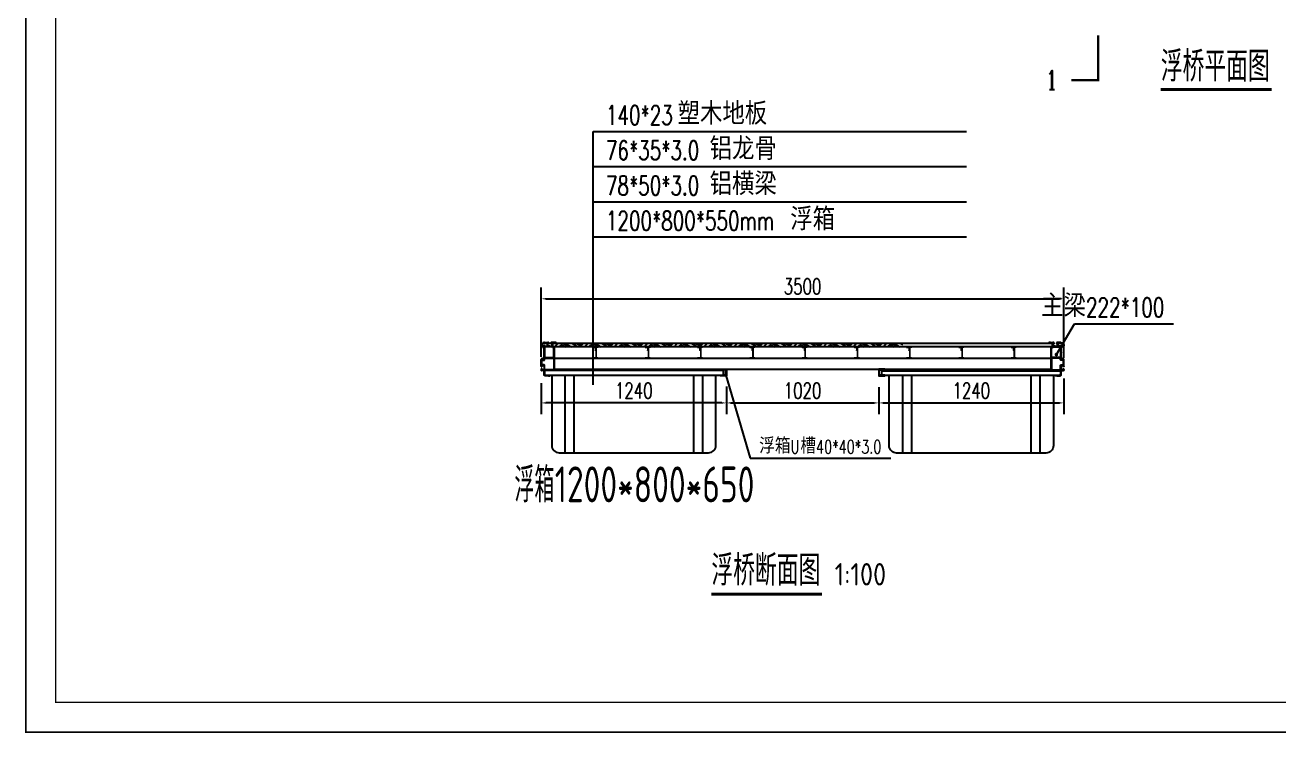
# Model space of a CAD drawing. Extents: x 8796 to 116961, y 24572 to 132726.
# Drawn here: x 102681 to 111077, y 117136 to 121873 of the extents above; entities that cross this region are included whole.
import ezdxf

# ---------------------------------------------------------------- set-up
doc = ezdxf.new("R2010")
doc.units = 0
doc.header["$LTSCALE"] = 1000
doc.header["$MEASUREMENT"] = 0
for name, color, linetype in [('DIM_LEAD', 3, 'Continuous'), ('DIM_SYMB', 3, 'Continuous'), ('PUB_TEXT', 7, 'Continuous'), ('W-STEEL_FRAME钢架', 3, 'Continuous'), ('W-WOOD_FLOOR木地板', 30, 'Continuous'), ('连接端梁', 130, 'Continuous')]:
    doc.layers.add(name, color=color, linetype=linetype)
doc.layers.add('结构', color=52, linetype='Continuous', lineweight=18)
doc.layers.add('铝龙骨', color=7, linetype='Continuous', lineweight=9)
doc.styles.add('_TCH_DIM', font='SIMPLEX.shx', dxfattribs={"bigfont": 'hztxt.shx'})
doc.styles.add('_TCH_LABEL', font='COMPLEX', dxfattribs={"bigfont": 'GBCBIG'})
doc.styles.get("Standard").update_dxf_attribs({"font": 'gbenor.shx', "bigfont": 'gbcbig.shx'})
doc.styles.add('STANDARD_T3', font='simplex.shx', dxfattribs={"width": 0.7, "bigfont": 'hztxt.shx'})
doc.dimstyles.new('W&&30', dxfattribs={"dimtxt": 105, "dimasz": 30, "dimexe": 75, "dimexo": 90, "dimgap": 30, "dimtad": 1, "dimdec": 0, "dimzin": 0, "dimdsep": 46, "dimtxsty": 'STANDARD_T3', "dimcen": 0.09, "dimclrd": 1, "dimclre": 1, "dimclrt": 7, "dimazin": 2, "dimtfac": 1, "dimtdec": 0, "dimtix": 1, "dimtmove": 2, "dimatfit": 3, "dimfxl": 0, "dimtolj": 1, "dimtzin": 0, "dimarcsym": 0})

# ---------------------------------------------------------------- blocks, each defined once
blk = doc.blocks.new('*D99')
at = {"layer": 'Defpoints', "color": 0, "transparency": 16777216}
for p in [(109637.1, 119597.2), (108397, 119540.6), (109637.1, 119344.5)]:
    blk.add_point(p, dxfattribs=at)
at = {"layer": 'W-STEEL_FRAME钢架', "color": 1, "lineweight": -2, "transparency": 16777216}
for p, q in [((109637.1, 119507.2), (109637.1, 119269.5)), ((108397, 119450.6), (108397, 119269.5)), ((108427, 119344.5), (109607.1, 119344.5))]:
    blk.add_line(p, q, dxfattribs=at)
at = {"layer": 'W-STEEL_FRAME钢架', "color": 1, "transparency": 16777216}
for points in [[(108427, 119349.5), (108427, 119339.5), (108397, 119344.5)], [(109607.1, 119349.5), (109607.1, 119339.5), (109637.1, 119344.5)]]:
    blk.add_solid(points, dxfattribs=at)
at = {"layer": 'W-STEEL_FRAME钢架', "color": 7, "transparency": 16777216, "insert": (109017.1, 119427), "char_height": 105, "attachment_point": 5, "style": 'STANDARD_T3'}
blk.add_mtext('\\A1;1240', dxfattribs=at)
blk = doc.blocks.new('*D97')
at = {"layer": 'Defpoints', "color": 0, "transparency": 16777216}
for p in [(106137.1, 119567.6), (107377.2, 119543.6), (106137.1, 119344.5)]:
    blk.add_point(p, dxfattribs=at)
at = {"layer": 'W-STEEL_FRAME钢架', "color": 1, "lineweight": -2, "transparency": 16777216}
for p, q in [((106137.1, 119477.6), (106137.1, 119269.5)), ((107377.2, 119453.6), (107377.2, 119269.5)), ((107347.2, 119344.5), (106167.1, 119344.5))]:
    blk.add_line(p, q, dxfattribs=at)
at = {"layer": 'W-STEEL_FRAME钢架', "color": 1, "transparency": 16777216}
for points in [[(106167.1, 119349.5), (106167.1, 119339.5), (106137.1, 119344.5)], [(107347.2, 119349.5), (107347.2, 119339.5), (107377.2, 119344.5)]]:
    blk.add_solid(points, dxfattribs=at)
at = {"layer": 'W-STEEL_FRAME钢架', "color": 7, "transparency": 16777216, "insert": (106757.2, 119427), "char_height": 105, "attachment_point": 5, "style": 'STANDARD_T3'}
blk.add_mtext('\\A1;1240', dxfattribs=at)
blk = doc.blocks.new('*D98')
at = {"layer": 'Defpoints', "color": 0, "transparency": 16777216}
for p in [(109637.1, 120041.2), (106137.1, 119563.5), (109637.1, 119555.3)]:
    blk.add_point(p, dxfattribs=at)
at = {"layer": 'W-STEEL_FRAME钢架', "color": 1, "lineweight": -2, "transparency": 16777216}
for p, q in [((106137.1, 119653.5), (106137.1, 120116.2)), ((109637.1, 119645.3), (109637.1, 120116.2)), ((106167.1, 120041.2), (109607.1, 120041.2))]:
    blk.add_line(p, q, dxfattribs=at)
at = {"layer": 'W-STEEL_FRAME钢架', "color": 1, "transparency": 16777216}
for points in [[(106167.1, 120046.2), (106167.1, 120036.2), (106137.1, 120041.2)], [(109607.1, 120046.2), (109607.1, 120036.2), (109637.1, 120041.2)]]:
    blk.add_solid(points, dxfattribs=at)
at = {"layer": 'W-STEEL_FRAME钢架', "color": 7, "transparency": 16777216, "insert": (107887.1, 120123.7), "char_height": 105, "attachment_point": 5, "style": 'STANDARD_T3'}
blk.add_mtext('\\A1;3500', dxfattribs=at)
blk = doc.blocks.new('*D158')
at = {"layer": 'Defpoints', "color": 0, "transparency": 16777216}
for p in [(107377.2, 119526.6), (108397, 119526.6), (108397, 119344.5)]:
    blk.add_point(p, dxfattribs=at)
at = {"layer": 'W-STEEL_FRAME钢架', "color": 1, "lineweight": -2, "transparency": 16777216}
for p, q in [((107377.2, 119436.6), (107377.2, 119269.5)), ((108397, 119436.6), (108397, 119269.5)), ((107407.2, 119344.5), (108367, 119344.5))]:
    blk.add_line(p, q, dxfattribs=at)
at = {"layer": 'W-STEEL_FRAME钢架', "color": 1, "transparency": 16777216}
for points in [[(107407.2, 119349.5), (107407.2, 119339.5), (107377.2, 119344.5)], [(108367, 119349.5), (108367, 119339.5), (108397, 119344.5)]]:
    blk.add_solid(points, dxfattribs=at)
at = {"layer": 'W-STEEL_FRAME钢架', "color": 7, "transparency": 16777216, "insert": (107887.1, 119427), "char_height": 105, "attachment_point": 5, "style": 'STANDARD_T3'}
blk.add_mtext('\\A1;1020', dxfattribs=at)
blk = doc.blocks.new('$matou$00000085')
at = {"color": 0, "lineweight": 5}
for p, q in [((-17.5, 36, 0), (-17.5, 37, 0)), ((-4.3, 33.6, 0), (-4.3, 35, 0)), ((-1.2, 13.2, 0), (-3.5, 13.2, 0))]:
    blk.add_line(p, q, dxfattribs=at)
at = {"color": 0, "lineweight": 0, "ltscale": 0.5}
blk.add_arc((-1.5, 17.2, 0), 4.07, 274.72823, 349.84724, dxfattribs=at)
at = {"layer": '结构', "color": 0, "linetype": 'ByBlock', "lineweight": 0, "ltscale": 0.5}
for p, q in [((-7.2, 38, 0), (-16.5, 38, 0)), ((-16.5, 35, 0), (-8.5, 35, 0)), ((-7.5, -34, 0), (-7.5, 34, 0)), ((-4.7, 33.3, 0), (-4.3, 33.6, 0)), ((-4.3, 33.1, 0), (-4.7, 33.3, 0)), ((-4.7, 31.5, 0), (-4.3, 31.7, 0)), ((-4.3, 31.2, 0), (-4.7, 31.5, 0)), ((-4.3, 31, 0), (-4.7, 30.8, 0)), ((-4.7, 30.8, 0), (-4.3, 30.5, 0)), ((-4.3, 29.2, 0), (-4.7, 29, 0)), ((-4.7, 29, 0), (-4.3, 28.7, 0)), ((-4.3, 27.4, 0), (-4.7, 27.2, 0)), ((-4.7, 27.2, 0), (-4.3, 26.9, 0)), ((-4.3, 25.6, 0), (-4.7, 25.4, 0)), ((-4.7, 25.4, 0), (-4.3, 25.1, 0)), ((-4.3, 23.8, 0), (-4.7, 23.6, 0)), ((-4.7, 23.6, 0), (-4.3, 23.3, 0)), ((-4.3, 22, 0), (-4.7, 21.8, 0)), ((-4.7, 21.8, 0), (-4.3, 21.5, 0)), ((-4.3, 20.2, 0), (-4.7, 20, 0)), ((-4.7, 20, 0), (-4.3, 19.7, 0)), ((-4.5, -34, 0), (-4.5, 12.2, 0)), ((-4.3, 31.7, 0), (-4.3, 33.1, 0)), ((-4.3, 31.3, 0), (-4.3, 31, 0)), ((-4.3, 30.5, 0), (-4.3, 29.2, 0)), ((-4.3, 28.7, 0), (-4.3, 27.4, 0)), ((-4.3, 26.9, 0), (-4.3, 25.6, 0)), ((-4.3, 25.1, 0), (-4.3, 23.8, 0)), ((-4.3, 23.3, 0), (-4.3, 22, 0)), ((-4.3, 21.5, 0), (-4.3, 20.2, 0)), ((-4.3, 19.7, 0), (-4.3, 19.2, 0)), ((-0.7, 33.6, 0), (-0.7, 35, 0)), ((-0.3, 33.3, 0), (-0.7, 33.6, 0)), ((-0.7, 33.1, 0), (-0.3, 33.3, 0)), ((-0.7, 31.7, 0), (-0.7, 33.1, 0)), ((-0.3, 31.5, 0), (-0.7, 31.7, 0)), ((-0.7, 31.2, 0), (-0.3, 31.5, 0)), ((-0.7, 29.9, 0), (-0.7, 31.2, 0)), ((-0.3, 29.7, 0), (-0.7, 29.9, 0)), ((-0.7, 29.4, 0), (-0.3, 29.7, 0)), ((-0.7, 28.1, 0), (-0.7, 29.4, 0)), ((-0.3, 27.9, 0), (-0.7, 28.1, 0)), ((-0.7, 27.6, 0), (-0.3, 27.9, 0)), ((-0.7, 26.3, 0), (-0.7, 27.6, 0)), ((-0.3, 26.1, 0), (-0.7, 26.3, 0)), ((-0.7, 25.8, 0), (-0.3, 26.1, 0)), ((-0.7, 24.5, 0), (-0.7, 25.8, 0)), ((-0.3, 24.3, 0), (-0.7, 24.5, 0)), ((-0.7, 24, 0), (-0.3, 24.3, 0)), ((-0.7, 22.7, 0), (-0.7, 24, 0)), ((-0.3, 22.5, 0), (-0.7, 22.7, 0)), ((-0.7, 22.2, 0), (-0.3, 22.5, 0)), ((-0.7, 22.2, 0), (-0.7, 22.2, 0)), ((-0.7, 21, 0), (-0.7, 22.2, 0)), ((-0.3, 20.7, 0), (-0.7, 21, 0)), ((-0.7, 20.5, 0), (-0.3, 20.7, 0)), ((-0.7, 19.2, 0), (-0.7, 20.5, 0)), ((2.2, 38, 0), (16.5, 38, 0)), ((2.5, 34, 0), (2.5, 16.5, 0)), ((16.5, 35, 0), (3.5, 35, 0)), ((17.5, 37, 0), (17.5, 36, 0)), ((-17.5, -37.5, 0), (-17.5, -35.5, 0)), ((-17, -35, 0), (-8.5, -35, 0)), ((17, -38, 0), (-17, -38, 0)), ((-3.5, -35, 0), (17, -35, 0)), ((17.5, -35.5, 0), (17.5, -37.5, 0))]:
    blk.add_line(p, q, dxfattribs=at)
for centre, radius, start, end in [((-16.5, 37, 0), 1, 90, 180), ((-16.5, 36, 0), 1, 180, 270), ((-8.5, 34, 0), 1, 0, 90), ((-7.2, 35, 0), 3, 0, 90.00167), ((-3.5, 12.2, 0), 1, 90, 180), ((-2.5, 19.2, 0), 1.75, 180, 0), ((2.2, 35, 0), 3, 89.99833, 180), ((3.5, 34, 0), 1, 90, 180), ((16.5, 37, 0), 1, 0, 90), ((16.5, 36, 0), 1, 270, 360), ((-17, -35.5, 0), 0.5, 90, 180), ((-17, -37.5, 0), 0.5, 180, 270), ((-8.5, -34, 0), 1, 270, 0), ((-3.5, -34, 0), 1, 180, 270), ((17, -35.5, 0), 0.5, 0, 90), ((17, -37.5, 0), 0.5, 270, 0)]:
    blk.add_arc(centre, radius, start, end, dxfattribs=at)
blk = doc.blocks.new('*U76')
at = {"layer": '铝龙骨', "yscale": -1, "rotation": 180}
blk.add_blockref('$matou$00000085', (0, 0, 0), dxfattribs=at)
blk = doc.blocks.new('*U77')
at = {"color": 0, "linetype": 'ByBlock', "lineweight": -2, "transparency": 16777216}
for p in [(-2800, 0), (-2450, 0), (-2100, 0), (-1750, 0), (-1400, 0), (-1050, 0), (-700, 0), (-350, 0), (0, 0)]:
    blk.add_blockref('*U76', p, dxfattribs=at)
blk = doc.blocks.new('0102')
at = {"color": 5, "lineweight": -3}
for p, q in [((-1521474.8, 1202748.6), (-1521474.8, 1203268.6)), ((-1521414.8, 1202748.6), (-1521414.8, 1203268.6)), ((-1520614.8, 1203268.6), (-1520614.8, 1202748.6)), ((-1520554.8, 1203268.6), (-1520554.8, 1202748.6))]:
    blk.add_line(p, q, dxfattribs=at)
at = {"color": 5}
blk.add_lwpolyline([(-1521614.8, 1203298.6), (-1521614.8, 1203268.6), (-1521564.8, 1203268.6), (-1520464.8, 1203268.5), (-1520414.8, 1203268.6), (-1520414.8, 1203298.6)], close=True, dxfattribs=at)
at = {"color": 5, "lineweight": -3}
blk.add_lwpolyline([(-1521564.8, 1203268.6), (-1521564.8, 1202798.6, 0.414214), (-1521514.8, 1202748.6), (-1520514.8, 1202748.6, 0.414214), (-1520464.8, 1202798.6), (-1520464.8, 1203268.6)], format="xyb", dxfattribs=at)

msp = doc.modelspace()

# ---------------------------------------------------------------- hatches: boundary and pattern name
at = {"layer": 'W-WOOD_FLOOR木地板'}
h = msp.add_hatch(dxfattribs=at)
h.set_pattern_fill('木纹01', color=256, scale=50)
h.set_pattern_definition([(360, (-243002.75, 294580.44), (200, 200), [10, -190]), (360, (-243142.75, 294600.44), (200, 200), [20, -180]), (360, (-243012.75, 294610.44), (200, 200), [10, -190]), (360, (-243132.75, 294630.44), (200, 200), [10, -190]), (360, (-243012.75, 294640.44), (200, 200), [10, -190]), (360, (-243122.75, 294650.44), (200, 200), [10, -190]), (360, (-243012.75, 294660.44), (200, 200), [10, -190]), (360, (-243122.75, 294680.44), (200, 200), [10, -110, 10, -70]), (360, (-243122.75, 294700.44), (200, 200), [20, -100, 10, -70]), (360, (-243132.75, 294730.44), (200, 200), [10, -30, 10, -80, 10, -60]), (360, (-243142.75, 294750.44), (200, 200), [10, -40, 20, -130]), (360, (-243012.75, 294760.44), (200, 200), [10, -190]), (360, (-243142.75, 294770.44), (200, 200), [10, -50, 10, -130]), (45, (-243162.75, 294580.44), (5e-14, 200), [28.2842, -254.55851]), (45, (-242992.75, 294580.44), (5e-14, 200), [56.56854, -226.27417]), (45, (-242992.75, 294680.44), (5e-14, 200), [14.142, -268.70071]), (45, (-243162.75, 294700.44), (5e-14, 200), [42.4264, -240.41631]), (45, (-242992.75, 294700.44), (5e-14, 200), [70.71068, -212.13203]), (45, (-242992.75, 294730.44), (5e-14, 200), [42.4264, -240.41631]), (315, (-243032.75, 294750.44), (200, -9e-14), [14.142, -268.70071]), (315, (-243102.75, 294590.44), (200, -9e-14), [28.2842, -254.55851]), (315, (-243092.75, 294670.44), (200, -9e-14), [28.2842, -254.55851]), (315, (-243032.75, 294630.44), (200, -9e-14), [28.2842, -254.55851]), (315, (-243042.75, 294710.44), (200, -9e-14), [28.2842, -254.55851]), (315, (-243032.75, 294730.44), (200, -9e-14), [42.4264, -240.41631]), (315, (-243082.75, 294610.44), (200, -9e-14), [42.4264, -240.41631]), (315, (-243052.75, 294620.44), (200, -9e-14), [42.4264, -240.41631]), (315, (-243082.75, 294690.44), (200, -9e-14), [42.4264, -240.41631]), (315, (-243062.75, 294700.44), (200, -9e-14), [42.4264, -240.41631]), (26.56505, (-243152.75, 294620.44), (200, 8e-08), [22.36068, -424.85292]), (26.56505, (-243002.75, 294610.44), (200, 8e-08), [89.44272, -357.77088]), (26.56505, (-243002.75, 294640.44), (200, 8e-08), [89.44272, -357.77088]), (26.56505, (-243002.75, 294660.44), (200, 8e-08), [89.4428, -134, 44.722, -179.048795]), (26.56505, (-242982.75, 294690.44), (200, 8e-08), [22.36068, -424.85292]), (26.56505, (-243162.75, 294760.44), (200, 8e-08), [22.36068, -424.85292]), (26.56505, (-243002.75, 294760.44), (200, 8e-08), [44.72136, -402.49224]), (333.43495, (-243052.75, 294580.44), (200, -8e-08), [44.72136, -402.49224]), (333.43495, (-243122.75, 294630.44), (200, -8e-08), [44.72136, -402.49224]), (333.43495, (-243122.75, 294600.44), (200, -8e-08), [22.36068, -424.85224]), (333.43495, (-243112.75, 294650.44), (200, -8e-08), [67.08204, -380.13156]), (333.43495, (-243072.75, 294650.44), (200, -8e-08), [44.72136, -402.49224]), (333.43495, (-243052.75, 294660.44), (200, -8e-08), [44.72136, -402.49224]), (333.43495, (-243112.75, 294680.44), (200, -8e-08), [22.36068, -424.85224]), (333.43495, (-243102.75, 294700.44), (200, -8e-08), [22.36068, -424.85224]), (333.43495, (-243022.75, 294740.44), (200, -8e-08), [22.36068, -424.85224]), (333.43495, (-243032.75, 294670.44), (200, -8e-08), [22.36068, -424.85224]), (333.43495, (-243122.75, 294730.44), (200, -8e-08), [67.08204, -380.13156]), (333.43495, (-243132.75, 294750.44), (200, -8e-08), [44.72136, -402.49224]), (333.43495, (-243022.75, 294690.44), (200, -8e-08), [22.36, -201.24, 22.36, -201.253595]), (333.43495, (-243082.75, 294730.44), (200, -8e-08), [44.72136, -402.49224]), (333.43495, (-243072.75, 294750.44), (200, -8e-08), [44.72136, -402.49224]), (333.43495, (-243132.75, 294770.44), (200, -8e-08), [44.72136, -402.49224]), (333.43495, (-243072.75, 294770.44), (200, -8e-08), [44.72136, -402.49224])])
h.paths.add_polyline_path([(106214.39, 119743.71), (106214.39, 119719.71), (108558.04, 119719.71), (108558.04, 119743.71)])

# ---------------------------------------------------------------- linework, layer by layer
at = {"color": 3, "lineweight": -3}
for p, q in [((106156.21, 119681.14), (106156.21, 119724.22)), ((106161.73, 119723.24), (106174.28, 119723.22)), ((106172.72, 119747.79), (106173.02, 119748.26)), ((106174.14, 119748.26), (106174.44, 119747.79)), ((106174.73, 119747.79), (106175.03, 119748.26)), ((106176.74, 119747.79), (106177.04, 119748.26)), ((106177.18, 119748.32), (106182.31, 119748.32)), ((106177.18, 119748.32), (106179.01, 119748.32)), ((106187.83, 119745.81), (106187.83, 119741.49)), ((106201.89, 119741.49), (106201.89, 119745.81)), ((106207.41, 119748.32), (106212.54, 119748.32)), ((106221.02, 119747.79), (106220.72, 119748.26)), ((106223.03, 119747.79), (106222.72, 119748.26)), ((106223.61, 119748.26), (106223.31, 119747.79)), ((106224.48, 119718.7), (106224.48, 119681.14)), ((106225.03, 119747.79), (106224.73, 119748.26)), ((106227.77, 119748.32), (106230.14, 119748.32)), ((109546.5, 119748.32), (109544.13, 119748.32)), ((109549.24, 119747.79), (109549.54, 119748.26)), ((109549.79, 119718.7), (109549.79, 119681.14)), ((109550.66, 119748.26), (109550.96, 119747.79)), ((109551.24, 119747.79), (109551.55, 119748.26)), ((109553.25, 119747.79), (109553.55, 119748.26)), ((109566.86, 119748.32), (109561.73, 119748.32)), ((109572.38, 119741.49), (109572.38, 119745.81)), ((109586.44, 119745.81), (109586.44, 119741.49)), ((109597.09, 119748.32), (109591.96, 119748.32)), ((109597.09, 119748.32), (109595.26, 119748.32)), ((109597.53, 119747.79), (109597.23, 119748.26)), ((109599.54, 119747.79), (109599.24, 119748.26)), ((109600.13, 119748.26), (109599.82, 119747.79)), ((109612.54, 119723.24), (109599.99, 119723.22)), ((109601.55, 119747.79), (109601.25, 119748.26)), ((109618.06, 119681.14), (109618.06, 119724.22)), ((106137.13, 119615.63), (106137.13, 119634.46)), ((109637.13, 119615.63), (109637.13, 119634.46)), ((106224.48, 119614.46), (106224.48, 119565.1)), ((109549.79, 119614.46), (109549.79, 119565.1))]:
    msp.add_line(p, q, dxfattribs=at)
at = {"color": 0}
msp.add_line((106187.83, 119743.65), (106201.89, 119743.65), dxfattribs=at)
at = {"color": 1, "lineweight": -3}
for p, q in [((106224.48, 119643.1), (109549.79, 119643.1)), ((106224.48, 119569.59), (109549.79, 119569.59))]:
    msp.add_line(p, q, dxfattribs=at)
at = {"color": 3, "lineweight": -3}
for points in [[(106157.21, 119748.32, 0.4142136), (106137.13, 119728.24), (106137.13, 119726.64)], [(106141.18, 119729.29), (106141.18, 119729.29), (106157.72, 119729.29, -0.4142136), (106159.72, 119727.28), (106159.72, 119725.24, 0.4139088), (106161.73, 119723.24)], [(106154.2, 119726.23), (106147.28, 119726.23, 0.3624885), (106146.29, 119725.41), (106144.95, 119718.02)], [(106157.21, 119744.3), (106157.21, 119744.3), (106173.28, 119744.3, -0.4142136), (106176.29, 119741.29), (106176.29, 119725.23, -0.4145184), (106174.28, 119723.22)], [(106161.95, 119748.32, -0.1989124), (106162.1, 119748.26), (106162.4, 119747.79)], [(106162.68, 119747.79), (106162.98, 119748.26, -0.1989124), (106163.12, 119748.32), (106163.96, 119748.32, -0.1989124), (106164.1, 119748.26), (106164.41, 119747.79)], [(106164.69, 119747.79), (106164.99, 119748.26, -0.1989124), (106165.13, 119748.32), (106165.97, 119748.32, -0.1989124), (106166.11, 119748.26), (106166.41, 119747.79)], [(106166.7, 119747.79), (106167, 119748.26, -0.1989124), (106167.14, 119748.32), (106167.98, 119748.32, -0.1989124), (106168.12, 119748.26), (106168.42, 119747.79)], [(106168.71, 119747.79), (106169.01, 119748.26, -0.1989124), (106169.15, 119748.32), (106169.99, 119748.32, -0.1989124), (106170.13, 119748.26), (106170.43, 119747.79)], [(106170.71, 119747.79), (106171.01, 119748.26, -0.1989124), (106171.16, 119748.32), (106171.99, 119748.32, -0.1989124), (106172.14, 119748.26), (106172.44, 119747.79)], [(106173.02, 119748.26, -0.1989124), (106173.16, 119748.32), (106174, 119748.32)], [(106175.17, 119748.32), (106176.01, 119748.32, -0.1989124), (106176.15, 119748.26), (106176.45, 119747.79)], [(106194.28, 119723.22), (106180.81, 119723.22, -0.4142136), (106179.8, 119724.22), (106179.8, 119740.29, -0.4142136), (106180.81, 119741.29), (106187.63, 119741.29)], [(106195.45, 119723.22, 0.1989124), (106195.3, 119723.16), (106195, 119722.86, -0.4142136), (106194.72, 119722.86), (106194.42, 119723.16, 0.1989124), (106194.28, 119723.22)], [(106195.45, 119723.22), (106208.92, 119723.22, 0.4142136), (106209.92, 119724.22), (106209.92, 119740.29, 0.4142136), (106208.92, 119741.29), (106202.09, 119741.29)], [(106212.99, 119747.79), (106212.68, 119748.26, 0.1989124), (106212.54, 119748.32), (106210.71, 119748.32)], [(106214.99, 119747.79), (106214.69, 119748.26, 0.1989124), (106214.55, 119748.32), (106213.71, 119748.32, 0.1989124), (106213.57, 119748.26), (106213.27, 119747.79)], [(106224.48, 119718.7, 0.4142136), (106223.47, 119719.71), (106214.44, 119719.71, -0.4142136), (106213.43, 119720.71), (106213.43, 119744.3, -0.4142136), (106214.44, 119745.31)], [(106237.53, 119745.81), (106237.53, 119745.51, -0.4142136), (106237.33, 119745.31), (106214.44, 119745.31)], [(106217, 119747.79), (106216.7, 119748.26, 0.1989124), (106216.56, 119748.32), (106215.72, 119748.32, 0.1989124), (106215.58, 119748.26), (106215.28, 119747.79)], [(106219.01, 119747.79), (106218.71, 119748.26, 0.1989124), (106218.57, 119748.32), (106217.73, 119748.32, 0.1989124), (106217.59, 119748.26), (106217.29, 119747.79)], [(106220.57, 119748.32), (106219.74, 119748.32, 0.1989124), (106219.59, 119748.26), (106219.29, 119747.79)], [(106222.58, 119748.32), (106221.74, 119748.32, 0.1989124), (106221.6, 119748.26), (106221.3, 119747.79)], [(106224.59, 119748.32), (106223.75, 119748.32, 0.1989124), (106223.61, 119748.26)], [(106227.04, 119747.79), (106226.74, 119748.26, 0.1989124), (106226.6, 119748.32), (106225.76, 119748.32, 0.1989124), (106225.62, 119748.26), (106225.32, 119747.79)], [(106227.77, 119748.32, 0.1989124), (106227.63, 119748.26), (106227.32, 119747.79)], [(109536.74, 119745.81), (109536.74, 119745.51, 0.4142136), (109536.94, 119745.31), (109559.83, 119745.31)], [(109546.5, 119748.32, -0.1989124), (109546.64, 119748.26), (109546.94, 119747.79)], [(109547.23, 119747.79), (109547.53, 119748.26, -0.1989124), (109547.67, 119748.32), (109548.51, 119748.32, -0.1989124), (109548.65, 119748.26), (109548.95, 119747.79)], [(109549.68, 119748.32), (109550.52, 119748.32, -0.1989124), (109550.66, 119748.26)], [(109549.79, 119718.7, -0.4142136), (109550.8, 119719.71), (109559.83, 119719.71, 0.4142136), (109560.84, 119720.71), (109560.84, 119744.3, 0.4142136), (109559.83, 119745.31)], [(109551.69, 119748.32), (109552.53, 119748.32, -0.1989124), (109552.67, 119748.26), (109552.97, 119747.79)], [(109553.7, 119748.32), (109554.53, 119748.32, -0.1989124), (109554.68, 119748.26), (109554.98, 119747.79)], [(109555.26, 119747.79), (109555.56, 119748.26, -0.1989124), (109555.7, 119748.32), (109556.54, 119748.32, -0.1989124), (109556.68, 119748.26), (109556.98, 119747.79)], [(109557.27, 119747.79), (109557.57, 119748.26, -0.1989124), (109557.71, 119748.32), (109558.55, 119748.32, -0.1989124), (109558.69, 119748.26), (109558.99, 119747.79)], [(109559.28, 119747.79), (109559.58, 119748.26, -0.1989124), (109559.72, 119748.32), (109560.56, 119748.32, -0.1989124), (109560.7, 119748.26), (109561, 119747.79)], [(109561.28, 119747.79), (109561.58, 119748.26, -0.1989124), (109561.73, 119748.32), (109563.56, 119748.32)], [(109578.82, 119723.22), (109565.35, 119723.22, -0.4142136), (109564.35, 119724.22), (109564.35, 119740.29, -0.4142136), (109565.35, 119741.29), (109572.18, 119741.29)], [(109578.82, 119723.22, -0.1989124), (109578.97, 119723.16), (109579.27, 119722.86, 0.4142136), (109579.55, 119722.86), (109579.85, 119723.16, -0.1989124), (109579.99, 119723.22)], [(109579.99, 119723.22), (109593.46, 119723.22, 0.4142136), (109594.47, 119724.22), (109594.47, 119740.29, 0.4142136), (109593.46, 119741.29), (109586.64, 119741.29)], [(109599.1, 119748.32), (109598.26, 119748.32, 0.1989124), (109598.12, 119748.26), (109597.82, 119747.79)], [(109617.06, 119744.3), (109617.06, 119744.3), (109600.99, 119744.3, 0.4142136), (109597.98, 119741.29), (109597.98, 119725.23, 0.4145184), (109599.99, 119723.22)], [(109601.25, 119748.26, 0.1989124), (109601.11, 119748.32), (109600.27, 119748.32)], [(109603.56, 119747.79), (109603.26, 119748.26, 0.1989124), (109603.11, 119748.32), (109602.28, 119748.32, 0.1989124), (109602.13, 119748.26), (109601.83, 119747.79)], [(109605.56, 119747.79), (109605.26, 119748.26, 0.1989124), (109605.12, 119748.32), (109604.28, 119748.32, 0.1989124), (109604.14, 119748.26), (109603.84, 119747.79)], [(109607.57, 119747.79), (109607.27, 119748.26, 0.1989124), (109607.13, 119748.32), (109606.29, 119748.32, 0.1989124), (109606.15, 119748.26), (109605.85, 119747.79)], [(109609.58, 119747.79), (109609.28, 119748.26, 0.1989124), (109609.14, 119748.32), (109608.3, 119748.32, 0.1989124), (109608.16, 119748.26), (109607.86, 119747.79)], [(109611.59, 119747.79), (109611.29, 119748.26, 0.1989124), (109611.14, 119748.32), (109610.31, 119748.32, 0.1989124), (109610.17, 119748.26), (109609.86, 119747.79)], [(109612.32, 119748.32, 0.1989124), (109612.17, 119748.26), (109611.87, 119747.79)], [(109633.08, 119729.29), (109633.08, 119729.29), (109616.55, 119729.29, 0.4142136), (109614.55, 119727.28), (109614.55, 119725.24, -0.4139088), (109612.54, 119723.24)], [(109617.06, 119748.32, -0.4142136), (109637.13, 119728.24), (109637.13, 119726.64)], [(109620.07, 119726.23), (109626.99, 119726.23, -0.3624885), (109627.98, 119725.41), (109629.32, 119718.02)], [(106143.78, 119643.91, -0.4035353), (106144.95, 119643.08), (106146.29, 119635.7, 0.3624885), (106147.28, 119634.87), (106154.2, 119634.87, 0.4142136), (106156.21, 119636.88), (106156.21, 119679.97)], [(106156.21, 119681.14, 0.1989124), (106156.27, 119681), (106156.57, 119680.69, -0.4142136), (106156.57, 119680.41), (106156.27, 119680.11, 0.1989124), (106156.21, 119679.97)], [(106224.48, 119643.1), (106224.48, 119565.1, 2.4142136), (106224.98, 119564.6), (106236.52, 119564.6, -0.4142136), (106237.53, 119563.59), (106237.53, 119562.59, -0.4142136), (106236.52, 119561.59)], [(106224.42, 119681), (106224.12, 119680.69, 0.4142136), (106224.12, 119680.41), (106224.42, 119680.11, -0.1989124), (106224.48, 119679.97), (106224.48, 119679.97), (106224.48, 119615.63)], [(109549.79, 119643.1), (109549.79, 119565.1, -2.4142136), (109549.29, 119564.6), (109537.74, 119564.6, 0.4142136), (109536.74, 119563.59), (109536.74, 119562.59, 0.4142136), (109537.74, 119561.59)], [(109549.85, 119681), (109550.15, 119680.69, -0.4142136), (109550.15, 119680.41), (109549.85, 119680.11, 0.1989124), (109549.79, 119679.97), (109549.79, 119679.97), (109549.79, 119615.63)], [(109618.06, 119681.14, -0.1989124), (109618, 119681), (109617.7, 119680.69, 0.4142136), (109617.7, 119680.41), (109618, 119680.11, -0.1989124), (109618.06, 119679.97)], [(109630.49, 119643.91, 0.4035353), (109629.32, 119643.08), (109627.98, 119635.7, -0.3624885), (109626.99, 119634.87), (109620.07, 119634.87, -0.4142136), (109618.06, 119636.88), (109618.06, 119679.97)], [(106137.13, 119615.63, 0.1989124), (106137.19, 119615.49), (106137.49, 119615.19, -0.4142136), (106137.49, 119614.9), (106137.19, 119614.6, 0.1989124), (106137.13, 119614.46)], [(106137.13, 119589.7, 0.4142136), (106139.64, 119587.19), (106140.95, 119587.19, 0.4142136), (106141.15, 119587.39)], [(106137.13, 119567.61), (106137.13, 119563.59, 0.4142136), (106139.14, 119561.59)], [(106168.25, 119525.44, -0.4142136), (106156.21, 119537.49), (106156.21, 119559.58, 0.4142136), (106154.2, 119561.59), (106139.14, 119561.59)], [(106141.15, 119572.93, 0.4142136), (106140.95, 119573.13), (106139.64, 119573.13)], [(106141.15, 119587.39), (106141.15, 119594.21, -0.4142136), (106142.15, 119595.22), (106155.2, 119595.22, -0.4142136), (106156.21, 119594.21), (106156.21, 119580.74, 0.1989124), (106156.26, 119580.6), (106156.57, 119580.3, -0.4142136), (106156.57, 119580.02), (106156.26, 119579.72, 0.1989124), (106156.21, 119579.57), (106156.21, 119566.1, -0.4142136), (106155.2, 119565.1), (106142.15, 119565.1, -0.4142136), (106141.15, 119566.1), (106141.15, 119572.93)], [(106236.52, 119561.59), (106161.23, 119561.59, 0.4142136), (106159.22, 119559.58), (106159.22, 119537.49, 0.4142136), (106168.25, 119528.46)], [(106224.42, 119615.49), (106224.12, 119615.19, 0.4142136), (106224.12, 119614.9), (106224.42, 119614.6)], [(109537.74, 119561.59), (109613.04, 119561.59, -0.4142136), (109615.05, 119559.58), (109615.05, 119537.49, -0.4142136), (109606.02, 119528.46)], [(109549.85, 119615.49), (109550.15, 119615.19, -0.4142136), (109550.15, 119614.9), (109549.85, 119614.6)], [(109606.02, 119525.44, 0.4142136), (109618.06, 119537.49), (109618.06, 119559.58, -0.4142136), (109620.07, 119561.59), (109635.13, 119561.59)], [(109633.12, 119587.39), (109633.12, 119594.21, 0.4142136), (109632.12, 119595.22), (109619.07, 119595.22, 0.4142136), (109618.06, 119594.21), (109618.06, 119580.74, -0.1989124), (109618.01, 119580.6), (109617.7, 119580.3, 0.4142136), (109617.7, 119580.02), (109618.01, 119579.72, -0.1989124), (109618.06, 119579.57), (109618.06, 119566.1, 0.4142136), (109619.07, 119565.1), (109632.12, 119565.1, 0.4142136), (109633.12, 119566.1), (109633.12, 119572.93)], [(109637.13, 119589.7, -0.4142136), (109634.62, 119587.19), (109633.32, 119587.19, -0.4142136), (109633.12, 119587.39)], [(109633.12, 119572.93, -0.4142136), (109633.32, 119573.13), (109634.62, 119573.13)], [(109637.13, 119567.61), (109637.13, 119563.59, -0.4142136), (109635.13, 119561.59)], [(109637.13, 119615.63, -0.1989124), (109637.08, 119615.49), (109636.77, 119615.19, 0.4142136), (109636.77, 119614.9), (109637.08, 119614.6, -0.1989124), (109637.13, 119614.46)], [(106184.87, 119525.5), (106185.18, 119525.8, -0.4142136), (106185.46, 119525.8), (106185.76, 119525.5, 0.1989124), (106185.9, 119525.44), (106194.36, 119525.44, 0.4142136), (106195.36, 119526.45), (106195.36, 119527.45, 0.4142136), (106194.36, 119528.46), (106168.25, 119528.46)], [(106184.87, 119525.5, -0.1989124), (106184.73, 119525.44), (106168.25, 119525.44)], [(109589.4, 119525.5), (109589.09, 119525.8, 0.4142136), (109588.81, 119525.8), (109588.51, 119525.5, -0.1989124), (109588.37, 119525.44), (109579.91, 119525.44, -0.4142136), (109578.91, 119526.45), (109578.91, 119527.45, -0.4142136), (109579.91, 119528.46), (109606.02, 119528.46)], [(109589.4, 119525.5, 0.1989124), (109589.54, 119525.44), (109606.02, 119525.44)]]:
    msp.add_lwpolyline(points, format="xyb", dxfattribs=at)
for points in [[(106157.21, 119748.32), (106161.95, 119748.32), (106159.58, 119748.32)], [(109617.06, 119748.32), (109612.32, 119748.32), (109614.69, 119748.32)], [(106137.13, 119589.7), (106137.13, 119600.15), (106137.13, 119614.46)], [(109637.13, 119589.7), (109637.13, 119600.15), (109637.13, 119614.46)]]:
    msp.add_lwpolyline(points, dxfattribs=at)
for points in [[(106212.93, 119716.19, -0.356394), (106209.98, 119718.6, 0.356394), (106208.01, 119720.21), (106162.73, 119720.21, 0.4142136), (106159.72, 119717.2), (106159.72, 119649.93, 0.4142136), (106161.73, 119647.92), (106217.95, 119647.92, 0.4142136), (106220.96, 119650.94), (106220.96, 119713.18, 0.4142136), (106217.95, 119716.19)], [(109561.34, 119716.19, 0.356394), (109564.29, 119718.6, -0.356394), (109566.26, 119720.21), (109611.53, 119720.21, -0.4142136), (109614.55, 119717.2), (109614.55, 119649.93, -0.4142136), (109612.54, 119647.92), (109556.32, 119647.92, -0.4142136), (109553.31, 119650.94), (109553.31, 119713.18, -0.4142136), (109556.32, 119716.19)], [(106220.96, 119568.11, -0.4142136), (106217.95, 119565.1), (106162.73, 119565.1, -0.4142136), (106159.72, 119568.11), (106159.72, 119595.72, 0.4142136), (106156.71, 119598.73), (106143.66, 119598.73, -0.4142136), (106140.65, 119601.74), (106140.65, 119627.34, -0.4142136), (106143.66, 119630.35), (106156.71, 119630.35, 0.4142136), (106159.72, 119633.37), (106159.72, 119642.9, -0.4142136), (106161.73, 119644.91), (106217.95, 119644.91, -0.4142136), (106220.96, 119641.9)], [(109553.31, 119568.11, 0.4142136), (109556.32, 119565.1), (109611.54, 119565.1, 0.4142136), (109614.55, 119568.11), (109614.55, 119595.72, -0.4142136), (109617.56, 119598.73), (109630.61, 119598.73, 0.4142136), (109633.62, 119601.74), (109633.62, 119627.34, 0.4142136), (109630.61, 119630.35), (109617.56, 119630.35, -0.4142136), (109614.55, 119633.37), (109614.55, 119642.9, 0.4142136), (109612.54, 119644.91), (109556.32, 119644.91, 0.4142136), (109553.31, 119641.9)]]:
    msp.add_lwpolyline(points, format="xyb", close=True, dxfattribs=at)
at = {"color": 4}
for points in [[(107377.21, 119569.59), (107377.21, 119526.59), (107337.21, 119526.59), (107337.21, 119530.59), (107373.21, 119530.59), (107373.21, 119565.59), (107337.21, 119565.59), (107337.21, 119569.59)], [(108397.04, 119569.59), (108397.04, 119526.59), (108437.04, 119526.59), (108437.04, 119530.59), (108401.04, 119530.59), (108401.04, 119565.59), (108437.04, 119565.59), (108437.04, 119569.59)]]:
    msp.add_lwpolyline(points, close=True, dxfattribs=at)
at = {"color": 3, "lineweight": -3}
for centre, radius, start, end in [((106147.02, 119726.59), 9.88, 179.709357, 251.986104), ((106157.16, 119728.29), 16.01, 89.816569, 176.447209), ((106154.2, 119724.22), 2.01, 0, 90), ((106162.54, 119747.94), 0.201, 225, 315), ((106164.55, 119747.94), 0.201, 225, 315), ((106166.56, 119747.94), 0.201, 225, 315), ((106168.56, 119747.94), 0.201, 225, 315), ((106170.57, 119747.94), 0.201, 225, 315), ((106172.58, 119747.94), 0.201, 225, 315), ((106174, 119748.12), 0.201, 45.000001, 90), ((106174.59, 119747.94), 0.201, 225, 315), ((106175.17, 119748.12), 0.201, 90, 134.999998), ((106176.59, 119747.94), 0.201, 225, 315), ((106177.18, 119748.12), 0.201, 90, 134.999998), ((106182.64, 119741.7), 6.62, 38.304663, 92.807428), ((106187.63, 119741.49), 0.201, 270, 0.274109), ((106207.09, 119741.7), 6.62, 87.192572, 141.695337), ((106202.09, 119741.49), 0.201, 180, 270), ((106213.13, 119747.94), 0.201, 225, 315), ((106215.14, 119747.94), 0.201, 225, 315), ((106217.14, 119747.94), 0.201, 225, 315), ((106219.15, 119747.94), 0.201, 225, 315), ((106220.57, 119748.12), 0.201, 45.000002, 90), ((106221.16, 119747.94), 0.201, 225, 315), ((106222.58, 119748.12), 0.201, 45.000002, 90), ((106223.17, 119747.94), 0.201, 225, 315), ((106224.59, 119748.12), 0.201, 45.000002, 90), ((106225.17, 119747.94), 0.201, 225, 315), ((106227.18, 119747.94), 0.201, 225, 315), ((106229.57, 119734.51), 13.82, 54.839429, 92.381491), ((109544.7, 119734.51), 13.82, 87.618509, 125.160571), ((109547.09, 119747.94), 0.201, 225, 315), ((109549.09, 119747.94), 0.201, 225, 315), ((109549.68, 119748.12), 0.201, 90, 134.999998), ((109551.1, 119747.94), 0.201, 225, 315), ((109551.69, 119748.12), 0.201, 90, 134.999998), ((109553.11, 119747.94), 0.201, 225, 315), ((109553.7, 119748.12), 0.201, 90, 134.999998), ((109555.12, 119747.94), 0.201, 225, 315), ((109557.13, 119747.94), 0.201, 225, 315), ((109559.13, 119747.94), 0.201, 225, 315), ((109561.14, 119747.94), 0.201, 225, 315), ((109567.18, 119741.7), 6.62, 38.304663, 92.807428), ((109572.18, 119741.49), 0.201, 270, 360), ((109591.63, 119741.7), 6.62, 87.192572, 141.695337), ((109586.64, 119741.49), 0.201, 179.725891, 270), ((109597.09, 119748.12), 0.201, 45.000002, 90), ((109597.67, 119747.94), 0.201, 225, 315), ((109599.1, 119748.12), 0.201, 45.000002, 90), ((109599.68, 119747.94), 0.201, 225, 315), ((109600.27, 119748.12), 0.201, 90, 134.999999), ((109601.69, 119747.94), 0.201, 225, 315), ((109603.7, 119747.94), 0.201, 225, 315), ((109605.71, 119747.94), 0.201, 225, 315), ((109607.71, 119747.94), 0.201, 225, 315), ((109609.72, 119747.94), 0.201, 225, 315), ((109611.73, 119747.94), 0.201, 225, 315), ((109617.11, 119728.29), 16.01, 3.552791, 90.183431), ((109620.07, 119724.22), 2.01, 90, 180), ((109627.25, 119726.59), 9.88, 288.013896, 0.290643), ((106147.25, 119634.41), 10.11, 110.042211, 179.705479), ((106143.96, 119718.2), 1, 270, 349.7), ((106224.28, 119681.14), 0.201, 315, 0), ((109549.99, 119681.14), 0.201, 180, 225), ((109630.31, 119718.2), 1, 190.3, 270), ((109627.02, 119634.41), 10.11, 0.294521, 69.957789), ((106143.75, 119567.93), 6.62, 128.304663, 182.807428), ((106224.28, 119615.63), 0.201, 315, 0), ((106224.28, 119614.46), 0.201, 360, 45), ((109549.99, 119615.63), 0.201, 180, 225), ((109549.99, 119614.46), 0.201, 135, 180), ((109630.52, 119567.93), 6.62, 357.192572, 51.695337)]:
    msp.add_arc(centre, radius, start, end, dxfattribs=at)
at = {"layer": 'DIM_LEAD'}
for p, q in [((109586.44, 119668.28), (109708.52, 119874.77)), ((109708.52, 119874.77), (110369.84, 119874.77)), ((107373.21, 119530.59), (107536.82, 118974.05)), ((107536.82, 118974.05), (108477, 118974.05))]:
    msp.add_line(p, q, dxfattribs=at)
at = {"layer": 'DIM_LEAD', "const_width": 12}
for points in [[(109583.39, 119663.12, 1), (109589.5, 119673.45, 1)], [(107371.52, 119536.35, 1), (107374.9, 119524.84, 1)]]:
    msp.add_lwpolyline(points, format="xyb", close=True, dxfattribs=at)
at = {"layer": 'DIM_SYMB'}
for p, q in [((106484.88, 120454.93), (106484.88, 121161.43)), ((106484.88, 121161.43), (108983.68, 121161.43)), ((106484.88, 120925.93), (108983.68, 120925.93)), ((106484.88, 120690.43), (108983.68, 120690.43)), ((106484.88, 119465.27), (106484.88, 120454.93)), ((106484.88, 120454.93), (108983.68, 120454.93))]:
    msp.add_line(p, q, dxfattribs=at)
for points, const_width in [([(109865.56, 121804.64), (109865.56, 121504.64), (109685.56, 121504.64)], 15), ([(110285.82, 121442.17), (111027.08, 121442.17)], 21), ([(107276.74, 118064.92), (108018, 118064.92)], 21)]:
    msp.add_lwpolyline(points, dxfattribs=dict(at, const_width=const_width))
at = {"layer": 'W-WOOD_FLOOR木地板'}
msp.add_lwpolyline([(106214.39, 119743.71), (109558.04, 119743.71), (109558.04, 119719.71), (106214.39, 119719.71)], close=True, dxfattribs=at)
at = {"layer": '连接端梁', "color": 0}
for points, const_width in [([(102686.23, 128103.75), (116956.3, 128103.75), (116956.3, 117141.03), (102686.23, 117141.03)], 10), ([(102886.23, 127903.75), (116756.3, 127903.75), (116756.3, 117341.03), (102886.23, 117341.03)], 9)]:
    msp.add_lwpolyline(points, close=True, dxfattribs=dict(at, const_width=const_width))

# ---------------------------------------------------------------- block references
msp.add_blockref('*U77', (109300.29, 119681.11))
at = {"color": 0}
msp.add_blockref('0102', (1627772.07, -1083737.95), dxfattribs=at)
at = {"color": 0, "xscale": -1}
msp.add_blockref('0102', (-1411997.8, -1083740.03), dxfattribs=at)

# ---------------------------------------------------------------- texts
at = {"layer": 'PUB_TEXT', "color": 7}
for s, height, p in [('浮桥平面图', 202.553, (110285.82, 121495.34)), ('浮桥断面图', 202.553, (107276.74, 118122.56)), ('1:100', 150, (108102, 118122.56))]:
    msp.add_text(s, height=height, dxfattribs=at).set_placement(p)
at = {"layer": 'PUB_TEXT', "color": 7, "width": 0.705882}
for s, height, style, p in [('1', 127.5, '_TCH_LABEL', (109516.27, 121440.89)), ('140*23', 127.5, '_TCH_DIM', (106570.38, 121206.43)), ('76*35*3.0', 127.5, '_TCH_DIM', (106570.38, 120970.93)), ('78*50*3.0', 127.5, '_TCH_DIM', (106570.38, 120735.43)), ('1200*800*550mm', 127.5, '_TCH_DIM', (106570.38, 120499.93)), ('222*100', 127.5, '_TCH_DIM', (109784.84, 119919.77)), ('U', 89.25, '_TCH_DIM', (107806.5, 119005.55)), ('40*40*3.0', 89.25, '_TCH_DIM', (107977.5, 119005.55))]:
    msp.add_text(s, height=height, dxfattribs=dict(at, style=style)).set_placement(p)
at = {"layer": 'PUB_TEXT', "color": 7, "style": '_TCH_DIM'}
for s, height, p in [('塑木地板', 150, (107050.38, 121206.43)), ('铝龙骨', 150, (107264.66, 120970.93)), ('铝横梁', 150, (107264.66, 120735.43)), ('浮箱', 150, (107804.66, 120499.93)), ('主梁', 150, (109484.84, 119919.77)), ('浮箱', 105, (107596.5, 119005.55)), ('槽', 105, (107872.5, 119005.55))]:
    msp.add_text(s, height=height, dxfattribs=at).set_placement(p)
at = {"layer": 'PUB_TEXT', "width": 0.8}
for s, height, p in [('浮箱', 231.489, (105958.1, 118679.36)), ('1200*800*650', 240, (106227.71, 118679.36))]:
    msp.add_text(s, height=height, dxfattribs=at).set_placement(p)

# ---------------------------------------------------------------- dimensions: what is measured, and where the dimension line sits
at = {"layer": 'W-STEEL_FRAME钢架'}
for base, p1, p2, picture, middle in [((109637.13, 120041.16), (106137.14, 119563.54), (109637.13, 119555.34), '*D98', (107887.14, 120123.66)), ((106137.13, 119344.47), (107377.21, 119543.6), (106137.13, 119567.61), '*D97', (106757.17, 119426.97))]:
    dim = msp.add_linear_dim(base=base, p1=p1, p2=p2, angle=180, dimstyle='W&&30', dxfattribs=at)
    dim.commit()
    dim.dimension.update_dxf_attribs({"geometry": picture, "text_midpoint": middle})
for base, p1, p2, picture, middle in [((109637.13, 119344.47), (108397.04, 119540.62), (109637.13, 119597.19), '*D99', (109017.09, 119426.97)), ((108397.04, 119344.47), (107377.21, 119526.59), (108397.04, 119526.59), '*D158', (107887.13, 119426.97))]:
    dim = msp.add_linear_dim(base=base, p1=p1, p2=p2, dimstyle='W&&30', dxfattribs=at)
    dim.commit()
    dim.dimension.update_dxf_attribs({"geometry": picture, "text_midpoint": middle})

doc.saveas('drawing.dxf')
